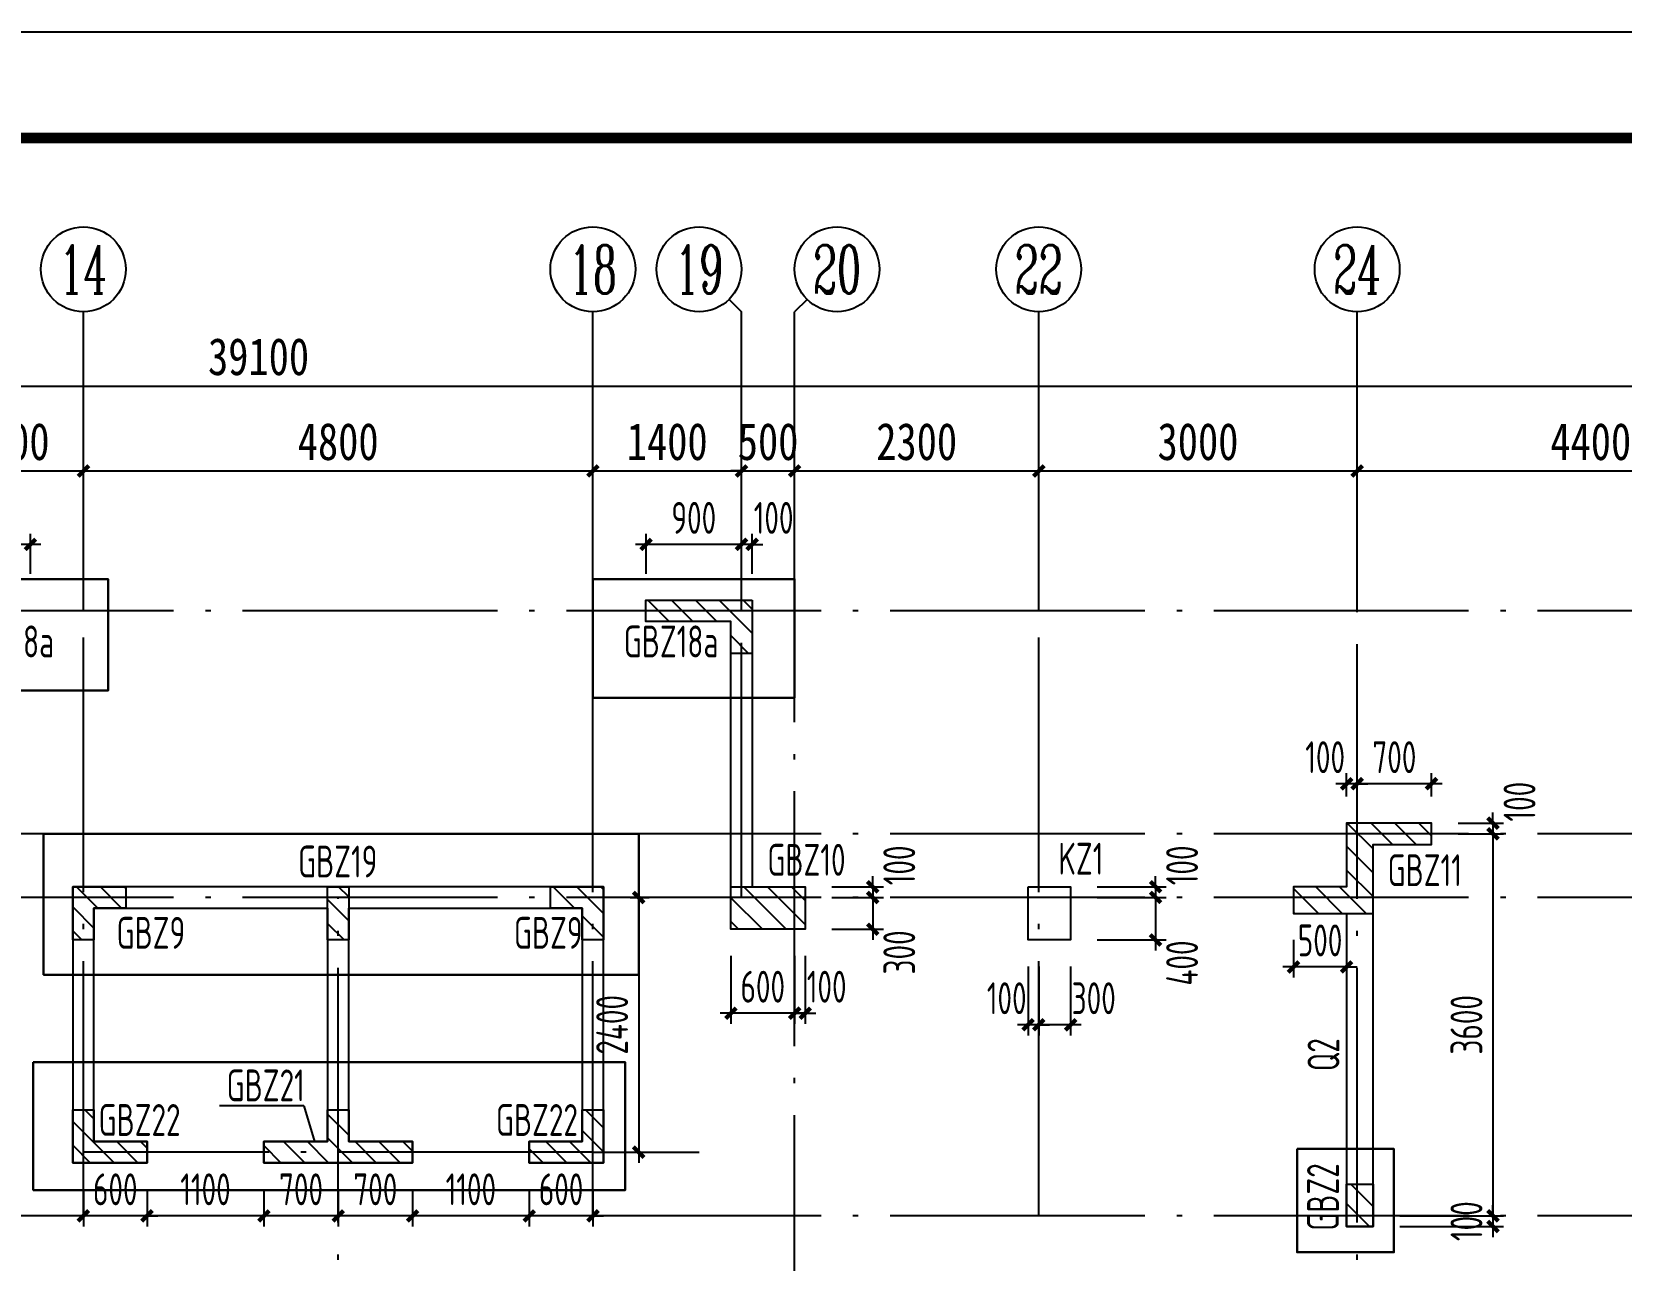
# Model space of a CAD drawing. Extents: x -144902 to 588294, y -160863 to 65494.
# Drawn here: x 7116 to 22089, y -113036 to -101463 of the extents above; entities that cross this region are included whole.
import ezdxf
from ezdxf.enums import TextEntityAlignment as Align

# ---------------------------------------------------------------- set-up
doc = ezdxf.new("R2010")
doc.units = 0
doc.header["$LTSCALE"] = 100
doc.linetypes.add('ACAD_ISO04W100', pattern=[30.5, 24, -3, 0.5, -3])
doc.layers.get('0').update_dxf_attribs({"linetype": 'CONTINUOUS'})
doc.layers.get('Defpoints').update_dxf_attribs({"linetype": 'CONTINUOUS'})
for name, color, linetype in [('1508', 2, 'CONTINUOUS'), ('AXIS', 3, 'CONTINUOUS'), ('AXIS_TEXT', 7, 'CONTINUOUS'), ('colu', 255, 'CONTINUOUS'), ('DIM', 3, 'CONTINUOUS'), ('DOTE', 253, 'ACAD_ISO04W100'), ('hatch1', 253, 'CONTINUOUS'), ('TEXT', 7, 'CONTINUOUS'), ('THIN', 7, 'CONTINUOUS'), ('tk', 7, 'CONTINUOUS'), ('剪力墙身标注', 7, 'CONTINUOUS'), ('砼墙', 3, 'CONTINUOUS')]:
    doc.layers.add(name, color=color, linetype=linetype)
doc.styles.add('_HZTXT', font='complex.shx', dxfattribs={"width": 0.7, "bigfont": 'tssdchn.shx'})
doc.styles.add('COMPLEX', font='COMPLEX')
doc.styles.add('DIM_FONT', font='SIMHEI.TTF', dxfattribs={"width": 0.8})
doc.styles.get("Standard").update_dxf_attribs({"font": 'tssdeng.shx', "width": 0.7, "bigfont": 'tssdchn.shx'})
doc.styles.add('TSSD_Dimension', font='Tssdeng.shx', dxfattribs={"width": 0.7, "bigfont": 'tssdchn.shx'})
doc.dimstyles.new('_TCH_ARCH&&100', dxfattribs={"dimtxt": 350, "dimasz": 100, "dimexe": 250, "dimexo": 300, "dimgap": 100, "dimtad": 1, "dimdec": 0, "dimzin": 0, "dimdsep": 46, "dimtxsty": 'DIM_FONT', "dimblk": 'ARCHTICK', "dimcen": 0.09, "dimclrt": 7, "dimazin": 2, "dimtfac": 1, "dimtdec": 0, "dimtix": 1, "dimtmove": 2, "dimatfit": 3, "dimfxl": 1, "dimtolj": 1, "dimtzin": 0, "dimarcsym": 0})
doc.dimstyles.new('TSSD_100_100', dxfattribs={"dimtxt": 300, "dimasz": 100, "dimexe": 100, "dimexo": 250, "dimgap": 100, "dimtad": 1, "dimdec": 0, "dimzin": 0, "dimdsep": 46, "dimtxsty": 'TSSD_Dimension', "dimblk": 'ARCHTICK', "dimcen": 0, "dimdle": 100, "dimclrt": 7, "dimadec": 0, "dimazin": 0, "dimtfac": 1, "dimtdec": 0, "dimtix": 1, "dimtmove": 2, "dimatfit": 3, "dimfxl": 1, "dimtolj": 1, "dimtzin": 0, "dimarcsym": 0})
pattern_1 = [(135, (17084.77, -33305.15), (112.2532, 112.2532), [])]

# ---------------------------------------------------------------- blocks, each defined once
blk = doc.blocks.new('A1tk')
at = {"layer": 'tk', "color": 5}
blk.add_lwpolyline([(0, 0), (0, 59400), (84100, 59400), (84100, 0)], close=True, dxfattribs=at)
at = {"layer": 'tk', "const_width": 100}
blk.add_lwpolyline([(2500, 1000), (83100, 1000), (83100, 58400), (2500, 58400)], close=True, dxfattribs=at)
blk = doc.blocks.new('_ArchTick')
at = {"color": 0, "linetype": 'ByBlock', "const_width": 0.4}
blk.add_lwpolyline([(-0.5, -0.5), (0.5, 0.5)], dxfattribs=at)
blk = doc.blocks.new('*D973')
at = {"layer": 'Defpoints', "color": 0}
for p in [(16902, -109518), (16902, -109618), (17702, -109618)]:
    blk.add_point(p, dxfattribs=at)
at = {"layer": 'DIM', "color": 0, "lineweight": -2}
for p, q in [((17702, -109518), (17702, -109418)), ((17152, -109518), (17802, -109518)), ((17702, -109518), (17702, -109618)), ((17152, -109618), (17802, -109618)), ((17702, -109618), (17702, -109718))]:
    blk.add_line(p, q, dxfattribs=at)
at = {"layer": 'DIM', "color": 0, "lineweight": -2, "xscale": 100, "yscale": 100, "zscale": 100}
for p, rotation in [((17702, -109518), 270), ((17702, -109618), 90)]:
    blk.add_blockref('_ArchTick', p, dxfattribs=dict(at, rotation=rotation))
at = {"layer": 'DIM', "color": 7, "insert": (17952, -109316), "char_height": 300, "attachment_point": 5, "rotation": 90, "style": 'TSSD_Dimension'}
blk.add_mtext('\\A1;100', dxfattribs=at)
blk = doc.blocks.new('*D974')
at = {"layer": 'Defpoints', "color": 0}
for p in [(16902, -109618), (16902, -110018), (17702, -110018)]:
    blk.add_point(p, dxfattribs=at)
at = {"layer": 'DIM', "color": 0, "lineweight": -2}
for p, q in [((17702, -109518), (17702, -110118)), ((17152, -109618), (17802, -109618)), ((17152, -110018), (17802, -110018))]:
    blk.add_line(p, q, dxfattribs=at)
at = {"layer": 'DIM', "color": 0, "lineweight": -2, "xscale": 100, "yscale": 100, "zscale": 100}
for p, rotation in [((17702, -109618), 90), ((17702, -110018), 270)]:
    blk.add_blockref('_ArchTick', p, dxfattribs=dict(at, rotation=rotation))
at = {"layer": 'DIM', "color": 7, "insert": (17952, -110236), "char_height": 300, "attachment_point": 5, "rotation": 90, "style": 'TSSD_Dimension'}
blk.add_mtext('\\A1;400', dxfattribs=at)
blk = doc.blocks.new('*D975')
at = {"layer": 'Defpoints', "color": 0}
for p in [(16602, -110018), (16902, -110018), (16602, -110818)]:
    blk.add_point(p, dxfattribs=at)
at = {"layer": 'DIM', "color": 0, "lineweight": -2}
for p, q in [((16602, -110268), (16602, -110918)), ((16902, -110268), (16902, -110918)), ((17002, -110818), (16502, -110818))]:
    blk.add_line(p, q, dxfattribs=at)
at = {"layer": 'DIM', "color": 0, "lineweight": -2, "xscale": 100, "yscale": 100, "zscale": 100, "rotation": 180}
blk.add_blockref('_ArchTick', (16602, -110818), dxfattribs=at)
at = {"layer": 'DIM', "color": 0, "lineweight": -2, "xscale": 100, "yscale": 100, "zscale": 100}
blk.add_blockref('_ArchTick', (16902, -110818), dxfattribs=at)
at = {"layer": 'DIM', "color": 7, "insert": (17120, -110568), "char_height": 300, "attachment_point": 5, "style": 'TSSD_Dimension'}
blk.add_mtext('\\A1;300', dxfattribs=at)
blk = doc.blocks.new('*D976')
at = {"layer": 'Defpoints', "color": 0}
for p in [(16502, -110018), (16602, -110018), (16502, -110818)]:
    blk.add_point(p, dxfattribs=at)
at = {"layer": 'DIM', "color": 0, "lineweight": -2}
for p, q in [((16502, -110268), (16502, -110918)), ((16602, -110268), (16602, -110918)), ((16502, -110818), (16402, -110818)), ((16602, -110818), (16502, -110818)), ((16602, -110818), (16702, -110818))]:
    blk.add_line(p, q, dxfattribs=at)
at = {"layer": 'DIM', "color": 0, "lineweight": -2, "xscale": 100, "yscale": 100, "zscale": 100}
blk.add_blockref('_ArchTick', (16502, -110818), dxfattribs=at)
at = {"layer": 'DIM', "color": 0, "lineweight": -2, "xscale": 100, "yscale": 100, "zscale": 100, "rotation": 180}
blk.add_blockref('_ArchTick', (16602, -110818), dxfattribs=at)
at = {"layer": 'DIM', "color": 7, "insert": (16300, -110568), "char_height": 300, "attachment_point": 5, "style": 'TSSD_Dimension'}
blk.add_mtext('\\A1;100', dxfattribs=at)
blk = doc.blocks.new('*D1029')
at = {"layer": 'Defpoints', "color": 0}
for p in [(19602, -108547), (19602, -108918), (20302, -108918)]:
    blk.add_point(p, dxfattribs=at)
at = {"layer": 'DIM', "color": 0, "lineweight": -2}
for p, q in [((20402, -108547), (19502, -108547)), ((19602, -108668), (19602, -108447)), ((20302, -108668), (20302, -108447))]:
    blk.add_line(p, q, dxfattribs=at)
at = {"layer": 'DIM', "color": 0, "lineweight": -2, "xscale": 100, "yscale": 100, "zscale": 100, "rotation": 180}
blk.add_blockref('_ArchTick', (19602, -108547), dxfattribs=at)
at = {"layer": 'DIM', "color": 0, "lineweight": -2, "xscale": 100, "yscale": 100, "zscale": 100}
blk.add_blockref('_ArchTick', (20302, -108547), dxfattribs=at)
at = {"layer": 'DIM', "color": 7, "insert": (19952, -108297), "char_height": 300, "attachment_point": 5, "style": 'TSSD_Dimension'}
blk.add_mtext('\\A1;700', dxfattribs=at)
blk = doc.blocks.new('*D1030')
at = {"layer": 'Defpoints', "color": 0}
for p in [(19502, -108547), (19502, -108918), (19602, -108918)]:
    blk.add_point(p, dxfattribs=at)
at = {"layer": 'DIM', "color": 0, "lineweight": -2}
for p, q in [((19502, -108547), (19402, -108547)), ((19502, -108668), (19502, -108447)), ((19602, -108547), (19502, -108547)), ((19602, -108668), (19602, -108447)), ((19602, -108547), (19702, -108547))]:
    blk.add_line(p, q, dxfattribs=at)
at = {"layer": 'DIM', "color": 0, "lineweight": -2, "xscale": 100, "yscale": 100, "zscale": 100}
blk.add_blockref('_ArchTick', (19502, -108547), dxfattribs=at)
at = {"layer": 'DIM', "color": 0, "lineweight": -2, "xscale": 100, "yscale": 100, "zscale": 100, "rotation": 180}
blk.add_blockref('_ArchTick', (19602, -108547), dxfattribs=at)
at = {"layer": 'DIM', "color": 7, "insert": (19300, -108297), "char_height": 300, "attachment_point": 5, "style": 'TSSD_Dimension'}
blk.add_mtext('\\A1;100', dxfattribs=at)
blk = doc.blocks.new('*D1031')
at = {"layer": 'Defpoints', "color": 0}
for p in [(20302, -108918), (20302, -109018), (20881, -109018)]:
    blk.add_point(p, dxfattribs=at)
at = {"layer": 'DIM', "color": 0, "lineweight": -2}
for p, q in [((20881, -108918), (20881, -108818)), ((20552, -108918), (20981, -108918)), ((20881, -108918), (20881, -109018)), ((20552, -109018), (20981, -109018)), ((20881, -109018), (20881, -109118))]:
    blk.add_line(p, q, dxfattribs=at)
at = {"layer": 'DIM', "color": 0, "lineweight": -2, "xscale": 100, "yscale": 100, "zscale": 100}
for p, rotation in [((20881, -108918), 270), ((20881, -109018), 90)]:
    blk.add_blockref('_ArchTick', p, dxfattribs=dict(at, rotation=rotation))
at = {"layer": 'DIM', "color": 7, "insert": (21131, -108716), "char_height": 300, "attachment_point": 5, "rotation": 90, "style": 'TSSD_Dimension'}
blk.add_mtext('\\A1;100', dxfattribs=at)
blk = doc.blocks.new('*D1032')
at = {"layer": 'Defpoints', "color": 0}
for p in [(20302, -109018), (19752, -112618), (20881, -112618)]:
    blk.add_point(p, dxfattribs=at)
at = {"layer": 'DIM', "color": 0, "lineweight": -2}
for p, q in [((20881, -108918), (20881, -112718)), ((20552, -109018), (20981, -109018)), ((20002, -112618), (20981, -112618))]:
    blk.add_line(p, q, dxfattribs=at)
at = {"layer": 'DIM', "color": 0, "lineweight": -2, "xscale": 100, "yscale": 100, "zscale": 100}
for p, rotation in [((20881, -109018), 90), ((20881, -112618), 270)]:
    blk.add_blockref('_ArchTick', p, dxfattribs=dict(at, rotation=rotation))
at = {"layer": 'DIM', "color": 7, "insert": (20631, -110818), "char_height": 300, "attachment_point": 5, "rotation": 90, "style": 'TSSD_Dimension'}
blk.add_mtext('\\A1;3600', dxfattribs=at)
blk = doc.blocks.new('*D1033')
at = {"layer": 'Defpoints', "color": 0}
for p in [(19002, -109768), (19502, -109768), (19002, -110273)]:
    blk.add_point(p, dxfattribs=at)
at = {"layer": 'DIM', "color": 0, "lineweight": -2}
for p, q in [((19002, -110018), (19002, -110373)), ((19502, -110018), (19502, -110373)), ((19002, -110273), (18902, -110273)), ((19502, -110273), (19002, -110273)), ((19502, -110273), (19602, -110273))]:
    blk.add_line(p, q, dxfattribs=at)
at = {"layer": 'DIM', "color": 0, "lineweight": -2, "xscale": 100, "yscale": 100, "zscale": 100}
blk.add_blockref('_ArchTick', (19002, -110273), dxfattribs=at)
at = {"layer": 'DIM', "color": 0, "lineweight": -2, "xscale": 100, "yscale": 100, "zscale": 100, "rotation": 180}
blk.add_blockref('_ArchTick', (19502, -110273), dxfattribs=at)
at = {"layer": 'DIM', "color": 7, "insert": (19252, -110023), "char_height": 300, "attachment_point": 5, "style": 'TSSD_Dimension'}
blk.add_mtext('\\A1;500', dxfattribs=at)
blk = doc.blocks.new('*D1103')
at = {"layer": 'Defpoints', "color": 0}
for p in [(12502, -109618), (12502, -112018), (12833, -112018)]:
    blk.add_point(p, dxfattribs=at)
at = {"layer": 'DIM', "color": 0, "lineweight": -2}
for p, q in [((12833, -109518), (12833, -112118)), ((12752, -109618), (12933, -109618)), ((12752, -112018), (12933, -112018))]:
    blk.add_line(p, q, dxfattribs=at)
at = {"layer": 'DIM', "color": 0, "lineweight": -2, "xscale": 100, "yscale": 100, "zscale": 100}
for p, rotation in [((12833, -109618), 90), ((12833, -112018), 270)]:
    blk.add_blockref('_ArchTick', p, dxfattribs=dict(at, rotation=rotation))
at = {"layer": 'DIM', "color": 7, "insert": (12583, -110818), "char_height": 300, "attachment_point": 5, "rotation": 90, "style": 'TSSD_Dimension'}
blk.add_mtext('\\A1;2400', dxfattribs=at)
blk = doc.blocks.new('*D1104')
at = {"layer": 'Defpoints', "color": 0}
for p in [(14302, -109918), (14402, -109918), (14302, -110709)]:
    blk.add_point(p, dxfattribs=at)
at = {"layer": 'DIM', "color": 0, "lineweight": -2}
for p, q in [((14302, -110168), (14302, -110809)), ((14402, -110168), (14402, -110809)), ((14302, -110709), (14202, -110709)), ((14402, -110709), (14302, -110709)), ((14402, -110709), (14502, -110709))]:
    blk.add_line(p, q, dxfattribs=at)
at = {"layer": 'DIM', "color": 0, "lineweight": -2, "xscale": 100, "yscale": 100, "zscale": 100}
blk.add_blockref('_ArchTick', (14302, -110709), dxfattribs=at)
at = {"layer": 'DIM', "color": 0, "lineweight": -2, "xscale": 100, "yscale": 100, "zscale": 100, "rotation": 180}
blk.add_blockref('_ArchTick', (14402, -110709), dxfattribs=at)
at = {"layer": 'DIM', "color": 7, "insert": (14604, -110459), "char_height": 300, "attachment_point": 5, "style": 'TSSD_Dimension'}
blk.add_mtext('\\A1;100', dxfattribs=at)
blk = doc.blocks.new('*D1105')
at = {"layer": 'Defpoints', "color": 0}
for p in [(13702, -109918), (14302, -109918), (13702, -110709)]:
    blk.add_point(p, dxfattribs=at)
at = {"layer": 'DIM', "color": 0, "lineweight": -2}
for p, q in [((13702, -110168), (13702, -110809)), ((14302, -110168), (14302, -110809)), ((13702, -110709), (13602, -110709)), ((14302, -110709), (13702, -110709)), ((14302, -110709), (14402, -110709))]:
    blk.add_line(p, q, dxfattribs=at)
at = {"layer": 'DIM', "color": 0, "lineweight": -2, "xscale": 100, "yscale": 100, "zscale": 100}
blk.add_blockref('_ArchTick', (13702, -110709), dxfattribs=at)
at = {"layer": 'DIM', "color": 0, "lineweight": -2, "xscale": 100, "yscale": 100, "zscale": 100, "rotation": 180}
blk.add_blockref('_ArchTick', (14302, -110709), dxfattribs=at)
at = {"layer": 'DIM', "color": 7, "insert": (14002, -110459), "char_height": 300, "attachment_point": 5, "style": 'TSSD_Dimension'}
blk.add_mtext('\\A1;600', dxfattribs=at)
blk = doc.blocks.new('*D1106')
at = {"layer": 'Defpoints', "color": 0}
for p in [(13802, -106292), (13802, -106818), (13902, -106818)]:
    blk.add_point(p, dxfattribs=at)
at = {"layer": 'DIM', "color": 0, "lineweight": -2}
for p, q in [((13802, -106292), (13702, -106292)), ((13802, -106568), (13802, -106192)), ((13902, -106292), (13802, -106292)), ((13902, -106568), (13902, -106192)), ((13902, -106292), (14002, -106292))]:
    blk.add_line(p, q, dxfattribs=at)
at = {"layer": 'DIM', "color": 0, "lineweight": -2, "xscale": 100, "yscale": 100, "zscale": 100}
blk.add_blockref('_ArchTick', (13802, -106292), dxfattribs=at)
at = {"layer": 'DIM', "color": 0, "lineweight": -2, "xscale": 100, "yscale": 100, "zscale": 100, "rotation": 180}
blk.add_blockref('_ArchTick', (13902, -106292), dxfattribs=at)
at = {"layer": 'DIM', "color": 7, "insert": (14104, -106042), "char_height": 300, "attachment_point": 5, "style": 'TSSD_Dimension'}
blk.add_mtext('\\A1;100', dxfattribs=at)
blk = doc.blocks.new('*D1107')
at = {"layer": 'Defpoints', "color": 0}
for p in [(12902, -106292), (12902, -106818), (13802, -106818)]:
    blk.add_point(p, dxfattribs=at)
at = {"layer": 'DIM', "color": 0, "lineweight": -2}
for p, q in [((13902, -106292), (12802, -106292)), ((12902, -106568), (12902, -106192)), ((13802, -106568), (13802, -106192))]:
    blk.add_line(p, q, dxfattribs=at)
at = {"layer": 'DIM', "color": 0, "lineweight": -2, "xscale": 100, "yscale": 100, "zscale": 100, "rotation": 180}
blk.add_blockref('_ArchTick', (12902, -106292), dxfattribs=at)
at = {"layer": 'DIM', "color": 0, "lineweight": -2, "xscale": 100, "yscale": 100, "zscale": 100}
blk.add_blockref('_ArchTick', (13802, -106292), dxfattribs=at)
at = {"layer": 'DIM', "color": 7, "insert": (13352, -106042), "char_height": 300, "attachment_point": 5, "style": 'TSSD_Dimension'}
blk.add_mtext('\\A1;900', dxfattribs=at)
blk = doc.blocks.new('*D1108')
at = {"layer": 'Defpoints', "color": 0}
for p in [(14402, -109518), (14402, -109618), (15038, -109618)]:
    blk.add_point(p, dxfattribs=at)
at = {"layer": 'DIM', "color": 0, "lineweight": -2}
for p, q in [((15038, -109518), (15038, -109418)), ((14652, -109518), (15138, -109518)), ((15038, -109518), (15038, -109618)), ((14652, -109618), (15138, -109618)), ((15038, -109618), (15038, -109718))]:
    blk.add_line(p, q, dxfattribs=at)
at = {"layer": 'DIM', "color": 0, "lineweight": -2, "xscale": 100, "yscale": 100, "zscale": 100}
for p, rotation in [((15038, -109518), 270), ((15038, -109618), 90)]:
    blk.add_blockref('_ArchTick', p, dxfattribs=dict(at, rotation=rotation))
at = {"layer": 'DIM', "color": 7, "insert": (15288, -109316), "char_height": 300, "attachment_point": 5, "rotation": 90, "style": 'TSSD_Dimension'}
blk.add_mtext('\\A1;100', dxfattribs=at)
blk = doc.blocks.new('*D1109')
at = {"layer": 'Defpoints', "color": 0}
for p in [(14402, -109618), (14402, -109918), (15038, -109918)]:
    blk.add_point(p, dxfattribs=at)
at = {"layer": 'DIM', "color": 0, "lineweight": -2}
for p, q in [((15038, -109518), (15038, -110018)), ((14652, -109618), (15138, -109618)), ((14652, -109918), (15138, -109918))]:
    blk.add_line(p, q, dxfattribs=at)
at = {"layer": 'DIM', "color": 0, "lineweight": -2, "xscale": 100, "yscale": 100, "zscale": 100}
for p, rotation in [((15038, -109618), 90), ((15038, -109918), 270)]:
    blk.add_blockref('_ArchTick', p, dxfattribs=dict(at, rotation=rotation))
at = {"layer": 'DIM', "color": 7, "insert": (15288, -110136), "char_height": 300, "attachment_point": 5, "rotation": 90, "style": 'TSSD_Dimension'}
blk.add_mtext('\\A1;300', dxfattribs=at)
blk = doc.blocks.new('*D1110')
at = {"layer": 'Defpoints', "color": 0}
for p in [(6202, -106292), (6202, -106818), (7102, -106818)]:
    blk.add_point(p, dxfattribs=at)
at = {"layer": 'DIM', "color": 0, "lineweight": -2}
for p, q in [((7202, -106292), (6102, -106292)), ((6202, -106568), (6202, -106192)), ((7102, -106568), (7102, -106192))]:
    blk.add_line(p, q, dxfattribs=at)
at = {"layer": 'DIM', "color": 0, "lineweight": -2, "xscale": 100, "yscale": 100, "zscale": 100, "rotation": 180}
blk.add_blockref('_ArchTick', (6202, -106292), dxfattribs=at)
at = {"layer": 'DIM', "color": 0, "lineweight": -2, "xscale": 100, "yscale": 100, "zscale": 100}
blk.add_blockref('_ArchTick', (7102, -106292), dxfattribs=at)
at = {"layer": 'DIM', "color": 7, "insert": (6652, -106042), "char_height": 300, "attachment_point": 5, "style": 'TSSD_Dimension'}
blk.add_mtext('\\A1;900', dxfattribs=at)
blk = doc.blocks.new('*D1116')
at = {"layer": 'Defpoints', "color": 0}
for p in [(11802, -112118), (12402, -112118), (11802, -112618)]:
    blk.add_point(p, dxfattribs=at)
at = {"layer": 'DIM', "color": 0, "lineweight": -2}
for p, q in [((11802, -112368), (11802, -112718)), ((12402, -112368), (12402, -112718)), ((11802, -112618), (11702, -112618)), ((12402, -112618), (11802, -112618)), ((12402, -112618), (12502, -112618))]:
    blk.add_line(p, q, dxfattribs=at)
at = {"layer": 'DIM', "color": 0, "lineweight": -2, "xscale": 100, "yscale": 100, "zscale": 100}
blk.add_blockref('_ArchTick', (11802, -112618), dxfattribs=at)
at = {"layer": 'DIM', "color": 0, "lineweight": -2, "xscale": 100, "yscale": 100, "zscale": 100, "rotation": 180}
blk.add_blockref('_ArchTick', (12402, -112618), dxfattribs=at)
at = {"layer": 'DIM', "color": 7, "insert": (12102, -112368), "char_height": 300, "attachment_point": 5, "style": 'TSSD_Dimension'}
blk.add_mtext('\\A1;600', dxfattribs=at)
blk = doc.blocks.new('*D1117')
at = {"layer": 'Defpoints', "color": 0}
for p in [(10702, -112118), (11802, -112118), (10702, -112618)]:
    blk.add_point(p, dxfattribs=at)
at = {"layer": 'DIM', "color": 0, "lineweight": -2}
for p, q in [((10702, -112368), (10702, -112718)), ((11802, -112368), (11802, -112718)), ((11902, -112618), (10602, -112618))]:
    blk.add_line(p, q, dxfattribs=at)
at = {"layer": 'DIM', "color": 0, "lineweight": -2, "xscale": 100, "yscale": 100, "zscale": 100, "rotation": 180}
blk.add_blockref('_ArchTick', (10702, -112618), dxfattribs=at)
at = {"layer": 'DIM', "color": 0, "lineweight": -2, "xscale": 100, "yscale": 100, "zscale": 100}
blk.add_blockref('_ArchTick', (11802, -112618), dxfattribs=at)
at = {"layer": 'DIM', "color": 7, "insert": (11252, -112368), "char_height": 300, "attachment_point": 5, "style": 'TSSD_Dimension'}
blk.add_mtext('\\A1;1100', dxfattribs=at)
blk = doc.blocks.new('*D1118')
at = {"layer": 'Defpoints', "color": 0}
for p in [(10002, -112118), (10702, -112118), (10002, -112618)]:
    blk.add_point(p, dxfattribs=at)
at = {"layer": 'DIM', "color": 0, "lineweight": -2}
for p, q in [((10002, -112368), (10002, -112718)), ((10702, -112368), (10702, -112718)), ((10802, -112618), (9902, -112618))]:
    blk.add_line(p, q, dxfattribs=at)
at = {"layer": 'DIM', "color": 0, "lineweight": -2, "xscale": 100, "yscale": 100, "zscale": 100, "rotation": 180}
blk.add_blockref('_ArchTick', (10002, -112618), dxfattribs=at)
at = {"layer": 'DIM', "color": 0, "lineweight": -2, "xscale": 100, "yscale": 100, "zscale": 100}
blk.add_blockref('_ArchTick', (10702, -112618), dxfattribs=at)
at = {"layer": 'DIM', "color": 7, "insert": (10352, -112368), "char_height": 300, "attachment_point": 5, "style": 'TSSD_Dimension'}
blk.add_mtext('\\A1;700', dxfattribs=at)
blk = doc.blocks.new('*D1119')
at = {"layer": 'Defpoints', "color": 0}
for p in [(9302, -112118), (10002, -112118), (9302, -112618)]:
    blk.add_point(p, dxfattribs=at)
at = {"layer": 'DIM', "color": 0, "lineweight": -2}
for p, q in [((9302, -112368), (9302, -112718)), ((10002, -112368), (10002, -112718)), ((10102, -112618), (9202, -112618))]:
    blk.add_line(p, q, dxfattribs=at)
at = {"layer": 'DIM', "color": 0, "lineweight": -2, "xscale": 100, "yscale": 100, "zscale": 100, "rotation": 180}
blk.add_blockref('_ArchTick', (9302, -112618), dxfattribs=at)
at = {"layer": 'DIM', "color": 0, "lineweight": -2, "xscale": 100, "yscale": 100, "zscale": 100}
blk.add_blockref('_ArchTick', (10002, -112618), dxfattribs=at)
at = {"layer": 'DIM', "color": 7, "insert": (9652, -112368), "char_height": 300, "attachment_point": 5, "style": 'TSSD_Dimension'}
blk.add_mtext('\\A1;700', dxfattribs=at)
blk = doc.blocks.new('*D1120')
at = {"layer": 'Defpoints', "color": 0}
for p in [(8202, -112118, 0), (9302, -112118), (8202, -112618)]:
    blk.add_point(p, dxfattribs=at)
at = {"layer": 'DIM', "color": 0, "lineweight": -2}
for p, q in [((8202, -112368), (8202, -112718)), ((9302, -112368), (9302, -112718)), ((9402, -112618), (8102, -112618))]:
    blk.add_line(p, q, dxfattribs=at)
at = {"layer": 'DIM', "color": 0, "lineweight": -2, "xscale": 100, "yscale": 100, "zscale": 100, "rotation": 180}
blk.add_blockref('_ArchTick', (8202, -112618), dxfattribs=at)
at = {"layer": 'DIM', "color": 0, "lineweight": -2, "xscale": 100, "yscale": 100, "zscale": 100}
blk.add_blockref('_ArchTick', (9302, -112618), dxfattribs=at)
at = {"layer": 'DIM', "color": 7, "insert": (8752, -112368), "char_height": 300, "attachment_point": 5, "style": 'TSSD_Dimension'}
blk.add_mtext('\\A1;1100', dxfattribs=at)
blk = doc.blocks.new('*D1121')
at = {"layer": 'Defpoints', "color": 0}
for p in [(7602, -112118), (8202, -112118, 0), (7602, -112618)]:
    blk.add_point(p, dxfattribs=at)
at = {"layer": 'DIM', "color": 0, "lineweight": -2}
for p, q in [((7602, -112368), (7602, -112718)), ((8202, -112368), (8202, -112718)), ((7602, -112618), (7502, -112618)), ((8202, -112618), (7602, -112618)), ((8202, -112618), (8302, -112618))]:
    blk.add_line(p, q, dxfattribs=at)
at = {"layer": 'DIM', "color": 0, "lineweight": -2, "xscale": 100, "yscale": 100, "zscale": 100}
blk.add_blockref('_ArchTick', (7602, -112618), dxfattribs=at)
at = {"layer": 'DIM', "color": 0, "lineweight": -2, "xscale": 100, "yscale": 100, "zscale": 100, "rotation": 180}
blk.add_blockref('_ArchTick', (8202, -112618), dxfattribs=at)
at = {"layer": 'DIM', "color": 7, "insert": (7902, -112368), "char_height": 300, "attachment_point": 5, "style": 'TSSD_Dimension'}
blk.add_mtext('\\A1;600', dxfattribs=at)
blk = doc.blocks.new('*D1122')
at = {"layer": 'Defpoints', "color": 0}
for p in [(19752, -112618), (19752, -112718), (20881, -112718)]:
    blk.add_point(p, dxfattribs=at)
at = {"layer": 'DIM', "color": 0, "lineweight": -2}
for p, q in [((20881, -112618), (20881, -112518)), ((20002, -112618), (20981, -112618)), ((20002, -112718), (20981, -112718)), ((20881, -112618), (20881, -112718)), ((20881, -112718), (20881, -112818))]:
    blk.add_line(p, q, dxfattribs=at)
at = {"layer": 'DIM', "color": 0, "lineweight": -2, "xscale": 100, "yscale": 100, "zscale": 100}
for p, rotation in [((20881, -112618), 270), ((20881, -112718), 90)]:
    blk.add_blockref('_ArchTick', p, dxfattribs=dict(at, rotation=rotation))
at = {"layer": 'DIM', "color": 7, "insert": (20631, -112668), "char_height": 300, "attachment_point": 5, "rotation": 90, "style": 'TSSD_Dimension'}
blk.add_mtext('\\A1;100', dxfattribs=at)
blk = doc.blocks.new('*D1149')
at = {"layer": 'AXIS', "color": 0, "lineweight": -2}
for p, q in [((19602, -106618), (19602, -105350)), ((24002, -106618), (24002, -105350)), ((19602, -105600), (24002, -105600))]:
    blk.add_line(p, q, dxfattribs=at)
at = {"layer": 'Defpoints', "color": 0}
for p in [(24002, -105600), (19602, -106918), (24002, -106918)]:
    blk.add_point(p, dxfattribs=at)
at = {"layer": 'AXIS', "color": 0, "lineweight": -2, "xscale": 100, "yscale": 100, "zscale": 100, "rotation": 180}
blk.add_blockref('_ArchTick', (19602, -105600), dxfattribs=at)
at = {"layer": 'AXIS', "color": 0, "lineweight": -2, "xscale": 100, "yscale": 100, "zscale": 100}
blk.add_blockref('_ArchTick', (24002, -105600), dxfattribs=at)
at = {"layer": 'AXIS', "color": 7, "insert": (21802, -105325), "char_height": 350, "attachment_point": 5, "style": 'DIM_FONT'}
blk.add_mtext('\\A1;4400', dxfattribs=at)
blk = doc.blocks.new('*D1150')
at = {"layer": 'AXIS', "color": 0, "lineweight": -2}
for p, q in [((16602, -106618), (16602, -105350)), ((19602, -106618), (19602, -105350)), ((16602, -105600), (19602, -105600))]:
    blk.add_line(p, q, dxfattribs=at)
at = {"layer": 'Defpoints', "color": 0}
for p in [(19602, -105600), (16602, -106918), (19602, -106918)]:
    blk.add_point(p, dxfattribs=at)
at = {"layer": 'AXIS', "color": 0, "lineweight": -2, "xscale": 100, "yscale": 100, "zscale": 100, "rotation": 180}
blk.add_blockref('_ArchTick', (16602, -105600), dxfattribs=at)
at = {"layer": 'AXIS', "color": 0, "lineweight": -2, "xscale": 100, "yscale": 100, "zscale": 100}
blk.add_blockref('_ArchTick', (19602, -105600), dxfattribs=at)
at = {"layer": 'AXIS', "color": 7, "insert": (18102, -105325), "char_height": 350, "attachment_point": 5, "style": 'DIM_FONT'}
blk.add_mtext('\\A1;3000', dxfattribs=at)
blk = doc.blocks.new('*D1151')
at = {"layer": 'AXIS', "color": 0, "lineweight": -2}
for p, q in [((14302, -106618), (14302, -105350)), ((16602, -106618), (16602, -105350)), ((14302, -105600), (16602, -105600))]:
    blk.add_line(p, q, dxfattribs=at)
at = {"layer": 'Defpoints', "color": 0}
for p in [(16602, -105600), (14302, -106918), (16602, -106918)]:
    blk.add_point(p, dxfattribs=at)
at = {"layer": 'AXIS', "color": 0, "lineweight": -2, "xscale": 100, "yscale": 100, "zscale": 100, "rotation": 180}
blk.add_blockref('_ArchTick', (14302, -105600), dxfattribs=at)
at = {"layer": 'AXIS', "color": 0, "lineweight": -2, "xscale": 100, "yscale": 100, "zscale": 100}
blk.add_blockref('_ArchTick', (16602, -105600), dxfattribs=at)
at = {"layer": 'AXIS', "color": 7, "insert": (15452, -105325), "char_height": 350, "attachment_point": 5, "style": 'DIM_FONT'}
blk.add_mtext('\\A1;2300', dxfattribs=at)
blk = doc.blocks.new('*D1152')
at = {"layer": 'AXIS', "color": 0, "lineweight": -2}
for p, q in [((13802, -106618), (13802, -105350)), ((14302, -106618), (14302, -105350)), ((13802, -105600), (13702, -105600)), ((13802, -105600), (14302, -105600)), ((14302, -105600), (14402, -105600))]:
    blk.add_line(p, q, dxfattribs=at)
at = {"layer": 'Defpoints', "color": 0}
for p in [(14302, -105600), (13802, -106918), (14302, -106918)]:
    blk.add_point(p, dxfattribs=at)
at = {"layer": 'AXIS', "color": 0, "lineweight": -2, "xscale": 100, "yscale": 100, "zscale": 100}
blk.add_blockref('_ArchTick', (13802, -105600), dxfattribs=at)
at = {"layer": 'AXIS', "color": 0, "lineweight": -2, "xscale": 100, "yscale": 100, "zscale": 100, "rotation": 180}
blk.add_blockref('_ArchTick', (14302, -105600), dxfattribs=at)
at = {"layer": 'AXIS', "color": 7, "insert": (14052, -105325), "char_height": 350, "attachment_point": 5, "style": 'DIM_FONT'}
blk.add_mtext('\\A1;500', dxfattribs=at)
blk = doc.blocks.new('*D1153')
at = {"layer": 'AXIS', "color": 0, "lineweight": -2}
for p, q in [((12402, -106618), (12402, -105350)), ((13802, -106618), (13802, -105350)), ((12402, -105600), (13802, -105600))]:
    blk.add_line(p, q, dxfattribs=at)
at = {"layer": 'Defpoints', "color": 0}
for p in [(13802, -105600), (12402, -106918), (13802, -106918)]:
    blk.add_point(p, dxfattribs=at)
at = {"layer": 'AXIS', "color": 0, "lineweight": -2, "xscale": 100, "yscale": 100, "zscale": 100, "rotation": 180}
blk.add_blockref('_ArchTick', (12402, -105600), dxfattribs=at)
at = {"layer": 'AXIS', "color": 0, "lineweight": -2, "xscale": 100, "yscale": 100, "zscale": 100}
blk.add_blockref('_ArchTick', (13802, -105600), dxfattribs=at)
at = {"layer": 'AXIS', "color": 7, "insert": (13102, -105325), "char_height": 350, "attachment_point": 5, "style": 'DIM_FONT'}
blk.add_mtext('\\A1;1400', dxfattribs=at)
blk = doc.blocks.new('*D1154')
at = {"layer": 'AXIS', "color": 0, "lineweight": -2}
for p, q in [((7602, -106618), (7602, -105350)), ((12402, -106618), (12402, -105350)), ((7602, -105600), (12402, -105600))]:
    blk.add_line(p, q, dxfattribs=at)
at = {"layer": 'Defpoints', "color": 0}
for p in [(12402, -105600), (7602, -106918), (12402, -106918)]:
    blk.add_point(p, dxfattribs=at)
at = {"layer": 'AXIS', "color": 0, "lineweight": -2, "xscale": 100, "yscale": 100, "zscale": 100, "rotation": 180}
blk.add_blockref('_ArchTick', (7602, -105600), dxfattribs=at)
at = {"layer": 'AXIS', "color": 0, "lineweight": -2, "xscale": 100, "yscale": 100, "zscale": 100}
blk.add_blockref('_ArchTick', (12402, -105600), dxfattribs=at)
at = {"layer": 'AXIS', "color": 7, "insert": (10002, -105325), "char_height": 350, "attachment_point": 5, "style": 'DIM_FONT'}
blk.add_mtext('\\A1;4800', dxfattribs=at)
blk = doc.blocks.new('*D1155')
at = {"layer": 'AXIS', "color": 0, "lineweight": -2}
for p, q in [((6202, -106618), (6202, -105350)), ((7602, -106618), (7602, -105350)), ((6202, -105600), (7602, -105600))]:
    blk.add_line(p, q, dxfattribs=at)
at = {"layer": 'Defpoints', "color": 0}
for p in [(7602, -105600), (6202, -106918), (7602, -106918)]:
    blk.add_point(p, dxfattribs=at)
at = {"layer": 'AXIS', "color": 0, "lineweight": -2, "xscale": 100, "yscale": 100, "zscale": 100, "rotation": 180}
blk.add_blockref('_ArchTick', (6202, -105600), dxfattribs=at)
at = {"layer": 'AXIS', "color": 0, "lineweight": -2, "xscale": 100, "yscale": 100, "zscale": 100}
blk.add_blockref('_ArchTick', (7602, -105600), dxfattribs=at)
at = {"layer": 'AXIS', "color": 7, "insert": (6902, -105325), "char_height": 350, "attachment_point": 5, "style": 'DIM_FONT'}
blk.add_mtext('\\A1;1400', dxfattribs=at)
blk = doc.blocks.new('*D1165')
at = {"layer": 'AXIS', "color": 0, "lineweight": -2}
for p, q in [((-10298, -106618), (-10298, -104550)), ((28802, -106618), (28802, -104550)), ((-10298, -104800), (28802, -104800))]:
    blk.add_line(p, q, dxfattribs=at)
at = {"layer": 'Defpoints', "color": 0}
for p in [(28802, -104800), (-10298, -106918), (28802, -106918)]:
    blk.add_point(p, dxfattribs=at)
at = {"layer": 'AXIS', "color": 0, "lineweight": -2, "xscale": 100, "yscale": 100, "zscale": 100, "rotation": 180}
blk.add_blockref('_ArchTick', (-10298, -104800), dxfattribs=at)
at = {"layer": 'AXIS', "color": 0, "lineweight": -2, "xscale": 100, "yscale": 100, "zscale": 100}
blk.add_blockref('_ArchTick', (28802, -104800), dxfattribs=at)
at = {"layer": 'AXIS', "color": 7, "insert": (9252, -104525), "char_height": 350, "attachment_point": 5, "style": 'DIM_FONT'}
blk.add_mtext('\\A1;39100', dxfattribs=at)
blk = doc.blocks.new('_AXISO')
blk.add_circle((0, 0), 0.5)
at = {"layer": 'AXIS_TEXT', "style": 'COMPLEX', "width": 1.041667}
blk.add_attdef('A', text='', height=0.56, dxfattribs=at).set_placement((-0.25, -0.28), (0.25, -0.28), align=Align.FIT)

msp = doc.modelspace()

# ---------------------------------------------------------------- hatches: boundary and pattern name
at = {"layer": 'hatch1'}
h = msp.add_hatch(dxfattribs=at)
h.set_pattern_fill('ANSI31', color=256, scale=50, style=0)
h.set_pattern_definition(pattern_1)
h.paths.add_polyline_path([(13901.445, -106818.537), (13901.445, -107318.537), (13701.445, -107318.537), (13701.445, -107018.535), (12901.445, -107018.53), (12901.445, -106818.53)])
h = msp.add_hatch(dxfattribs=at)
h.set_pattern_fill('ANSI31', color=256, scale=50, style=0)
h.set_pattern_definition(pattern_1)
h.paths.add_polyline_path([(19001.594, -109768.124), (19751.594, -109768.124), (19751.594, -109118.135), (20301.594, -109118.135), (20301.594, -108918.135), (19501.594, -108918.135), (19501.594, -109518.124), (19001.594, -109518.124)])
h = msp.add_hatch(dxfattribs=at)
h.set_pattern_fill('ANSI31', color=256, scale=50, style=0)
h.set_pattern_definition(pattern_1)
h.paths.add_polyline_path([(8001.475, -109518.67), (8001.463, -109718.317), (7701.47, -109718.29), (7701.47, -110018.29), (7501.47, -110018.29), (7501.47, -109518.659)])
h = msp.add_hatch(dxfattribs=at)
h.set_pattern_fill('ANSI31', color=256, scale=50, style=0)
h.set_pattern_definition(pattern_1)
h.paths.add_polyline_path([(10101.506, -110018.138), (9901.506, -110018.138), (9901.506, -109518.135), (10101.506, -109518.138)])
h = msp.add_hatch(dxfattribs=at)
h.set_pattern_fill('ANSI31', color=256, scale=50, style=0)
h.set_pattern_definition(pattern_1)
h.paths.add_polyline_path([(12501.443, -109518.769), (12501.443, -110018.282), (12301.446, -110018.282), (12301.446, -109718.282), (12001.458, -109718.311), (12001.45, -109518.758)])
h = msp.add_hatch(dxfattribs=at)
h.set_pattern_fill('ANSI31', color=256, scale=50, style=0)
h.set_pattern_definition(pattern_1)
h.paths.add_polyline_path([(14401.594, -109918.135), (13701.594, -109918.135), (13701.594, -109518.135), (14401.594, -109518.135)])
h = msp.add_hatch(dxfattribs=at)
h.set_pattern_fill('ANSI31', color=256, scale=50, style=0)
h.set_pattern_definition(pattern_1)
h.paths.add_polyline_path([(8201.445, -111918.303), (8201.445, -112118.303), (7501.47, -112118.299), (7501.47, -111618.299), (7701.47, -111618.299), (7701.47, -111918.3)])
h = msp.add_hatch(dxfattribs=at)
h.set_pattern_fill('ANSI31', color=256, scale=50, style=0)
h.set_pattern_definition(pattern_1)
h.paths.add_polyline_path([(10701.445, -111918.301), (10701.445, -112118.301), (9301.445, -112118.303), (9301.445, -111918.303), (9901.528, -111918.303), (9901.528, -111618.301), (10101.528, -111618.301), (10101.528, -111918.302)])
h = msp.add_hatch(dxfattribs=at)
h.set_pattern_fill('ANSI31', color=256, scale=50, style=0)
h.set_pattern_definition(pattern_1)
h.paths.add_polyline_path([(12501.443, -111618.302), (12501.443, -112118.302), (11801.445, -112118.302), (11801.445, -111918.302), (12301.446, -111918.302), (12301.446, -111618.302)])
h = msp.add_hatch(dxfattribs=at)
h.set_pattern_fill('ANSI31', color=256, scale=50, style=0)
h.set_pattern_definition(pattern_1)
h.paths.add_polyline_path([(19751.594, -112318.135), (19751.594, -112718.135), (19501.594, -112718.135), (19501.594, -112318.135)])

# ---------------------------------------------------------------- linework, layer by layer
at = {"color": 1, "lineweight": 30, "elevation": 0}
for points in [[(5701.594, -106618.135), (7834.187, -106618.135), (7834.187, -107668.871), (5701.594, -107668.871)], [(12401.594, -106618.135), (14301.594, -106618.135), (14301.594, -107736.444), (12401.594, -107736.444)], [(7226.071, -109018.135), (12833.301, -109018.135), (12833.301, -110346.963), (7226.071, -110346.963)]]:
    msp.add_lwpolyline(points, close=True, dxfattribs=at)
at = {"color": 1, "lineweight": 30}
for points in [[(7129.677, -111170.556), (12706.226, -111170.556), (12706.226, -112374.46), (7129.677, -112374.46)], [(19035.982, -111987.807), (19947.735, -111987.807), (19947.735, -112961.271), (19035.982, -112961.271)]]:
    msp.add_lwpolyline(points, close=True, dxfattribs=at)
at = {"layer": 'AXIS'}
for p, q in [((13684.437, -103983.325), (13801.594, -104100.482)), ((14418.751, -103983.325), (14301.594, -104100.482)), ((7601.594, -106918.135, 0), (7601.594, -104100.482)), ((12401.594, -106918.135, 0), (12401.594, -104100.482)), ((13801.594, -106918.135, 0), (13801.594, -104100.482)), ((14301.594, -106918.135, 0), (14301.594, -104100.482)), ((16601.594, -106918.135, 0), (16601.594, -104100.482)), ((19601.594, -106918.135, 0), (19601.594, -104100.482)), ((12401.594, -112018.135, 0), (13401.594, -112018.135, 0))]:
    msp.add_line(p, q, dxfattribs=at)
at = {"layer": 'colu', "color": 1, "elevation": 0}
for points in [[(13901.445, -106818.537), (13901.445, -107318.537), (13701.445, -107318.537), (13701.445, -107018.535), (12901.445, -107018.53), (12901.445, -106818.53), (13901.445, -106818.537)], [(19001.594, -109768.124), (19751.594, -109768.124), (19751.594, -109118.135), (20301.594, -109118.135), (20301.594, -108918.135), (19501.594, -108918.135), (19501.594, -109518.124), (19001.594, -109518.124), (19001.594, -109768.124)], [(8001.475, -109518.67), (8001.463, -109718.317), (7701.47, -109718.29), (7701.47, -110018.29), (7501.47, -110018.29), (7501.47, -109518.659), (8001.475, -109518.67)], [(12501.443, -109518.769), (12501.443, -110018.282), (12301.446, -110018.282), (12301.446, -109718.282), (12001.458, -109718.311), (12001.45, -109518.758), (12501.443, -109518.769)], [(8201.445, -111918.303), (8201.445, -112118.303), (7501.47, -112118.299), (7501.47, -111618.299), (7701.47, -111618.299), (7701.47, -111918.3), (8201.445, -111918.303)], [(10701.445, -111918.301), (10701.445, -112118.301), (9301.445, -112118.303), (9301.445, -111918.303), (9901.528, -111918.303), (9901.528, -111618.301), (10101.528, -111618.301), (10101.528, -111918.302), (10701.445, -111918.301)], [(12501.443, -111618.302), (12501.443, -112118.302), (11801.445, -112118.302), (11801.445, -111918.302), (12301.446, -111918.302), (12301.446, -111618.302), (12501.443, -111618.302)], [(19751.594, -112318.135), (19751.594, -112718.135), (19501.594, -112718.135), (19501.594, -112318.135), (19751.594, -112318.135)]]:
    msp.add_lwpolyline(points, dxfattribs=at)
for points in [[(10101.506, -110018.138), (9901.506, -110018.138), (9901.506, -109518.135), (10101.506, -109518.138)], [(14401.594, -109918.135), (13701.594, -109918.135), (13701.594, -109518.135), (14401.594, -109518.135)]]:
    msp.add_lwpolyline(points, close=True, dxfattribs=at)
at = {"layer": 'DOTE'}
for p, q in [((7601.594, -112618.135, 0), (7601.594, -105918.135, 0)), ((12401.594, -112618.135, 0), (12401.594, -105918.135, 0)), ((13801.594, -109618.135, 0), (13801.594, -105918.135, 0)), ((14301.594, -117118.135, 0), (14301.594, -105918.135, 0)), ((16601.594, -112618.135, 0), (16601.594, -105918.135, 0)), ((19601.594, -124881.378, 0), (19601.594, -105918.135, 0)), ((29801.594, -106918.135, 0), (-11298.406, -106918.135, 0)), ((29801.594, -109018.135, 0), (-11298.406, -109018.135, 0)), ((29801.594, -109618.135, 0), (-5698.406, -109618.135, 0)), ((10001.594, -124881.378, 0), (10001.594, -109618.135, 0)), ((12401.594, -112018.135, 0), (7601.594, -112018.135, 0)), ((29801.594, -112618.135, 0), (401.594, -112618.135, 0))]:
    msp.add_line(p, q, dxfattribs=at)
at = {"layer": 'THIN', "color": 100}
for q in [(8882.755, -111580.481, 0), (9778.508, -111918.125, 0)]:
    msp.add_line((9678.05, -111580.481, 0), q, dxfattribs=at)
at = {"layer": '砼墙', "elevation": 0}
for points in [[(13901.594, -106818.135), (13901.594, -109518.135), (14401.594, -109518.135), (14401.594, -109918.135), (13701.594, -109918.135), (13701.594, -107018.135), (12901.594, -107018.135), (12901.594, -106818.135)], [(20301.594, -108918.135), (19501.594, -108918.135), (19501.594, -109518.124), (19001.594, -109518.124), (19001.594, -109768.124), (19501.594, -109768.124), (19501.594, -112718.135), (19751.594, -112718.135), (19751.594, -109118.135), (20301.594, -109118.135)], [(12301.594, -111918.125), (11801.594, -111918.125), (11801.594, -112118.125), (12501.594, -112118.125), (12501.594, -109518.124), (7501.594, -109518.145), (7501.594, -112118.125), (8201.594, -112118.125), (8201.594, -111918.125), (7701.594, -111918.125), (7701.594, -109718.125), (9901.594, -109718.135), (9901.594, -111918.125), (9301.518, -111918.125), (9301.518, -112118.125), (10701.67, -112118.125), (10701.67, -111918.125), (10101.594, -111918.125), (10101.594, -109718.135), (12301.594, -109718.124)], [(16501.594, -109518.124), (16901.594, -109518.124), (16901.594, -110018.124), (16501.594, -110018.124)]]:
    msp.add_lwpolyline(points, close=True, dxfattribs=at)

# ---------------------------------------------------------------- block references
at = {"layer": '1508'}
msp.add_blockref('A1tk', (-20399.668, -160862.678), dxfattribs=at)
at = {"layer": 'AXIS'}
ref = msp.add_blockref('_AXISO', (7601.594, -103700.482), dxfattribs=dict(at, xscale=800, yscale=800, zscale=800))
ref.add_attrib('A', '14', dxfattribs={"layer": 'AXIS_TEXT', "height": 452.5483, "style": '_HZTXT', "width": 0.677419}).set_placement((7375.32, -103926.756), (7827.868, -103926.756), align=Align.FIT)
ref = msp.add_blockref('_AXISO', (12401.594, -103700.482), dxfattribs=dict(at, xscale=800, yscale=800, zscale=800))
ref.add_attrib('A', '18', dxfattribs={"layer": 'AXIS_TEXT', "height": 452.5483, "style": '_HZTXT', "width": 0.724138}).set_placement((12175.32, -103926.756), (12627.868, -103926.756), align=Align.FIT)
ref = msp.add_blockref('_AXISO', (13401.594, -103700.482), dxfattribs=dict(at, xscale=800, yscale=800, zscale=800))
ref.add_attrib('A', '19', dxfattribs={"layer": 'AXIS_TEXT', "height": 452.5483, "style": '_HZTXT', "width": 0.724138}).set_placement((13175.32, -103926.756), (13627.868, -103926.756), align=Align.FIT)
ref = msp.add_blockref('_AXISO', (14701.594, -103700.482), dxfattribs=dict(at, xscale=800, yscale=800, zscale=800))
ref.add_attrib('A', '20', dxfattribs={"layer": 'AXIS_TEXT', "height": 452.5483, "style": '_HZTXT', "width": 0.617647}).set_placement((14475.32, -103926.756), (14927.868, -103926.756), align=Align.FIT)
ref = msp.add_blockref('_AXISO', (16601.594, -103700.482), dxfattribs=dict(at, xscale=800, yscale=800, zscale=800))
ref.add_attrib('A', '22', dxfattribs={"layer": 'AXIS_TEXT', "height": 452.5483, "style": '_HZTXT', "width": 0.617647}).set_placement((16375.32, -103926.756), (16827.868, -103926.756), align=Align.FIT)
ref = msp.add_blockref('_AXISO', (19601.594, -103700.482), dxfattribs=dict(at, xscale=800, yscale=800, zscale=800))
ref.add_attrib('A', '24', dxfattribs={"layer": 'AXIS_TEXT', "height": 452.5483, "style": '_HZTXT', "width": 0.583333}).set_placement((19375.32, -103926.756), (19827.868, -103926.756), align=Align.FIT)

# ---------------------------------------------------------------- texts
at = {"layer": 'TEXT', "color": 100, "width": 0.7}
for s, p in [('GBZ18a', (6433.937, -107356.668, 0)), ('GBZ18a', (12692.224, -107356.668, 0)), ('GBZ19', (9624.375, -109429.745, 0)), ('GBZ10', (14045.255, -109413.795, 0)), ('KZ1', (16786.57, -109403.415, 0)), ('GBZ11', (19888.302, -109511.625, 0)), ('GBZ9', (7914.121, -110101.517, 0)), ('GBZ9', (11657.576, -110101.517, 0)), ('GBZ21', (8950.882, -111538.755, 0)), ('GBZ22', (7744.505, -111864.758, 0)), ('GBZ22', (11487.96, -111864.758, 0))]:
    msp.add_text(s, height=300, dxfattribs=at).set_placement(p)
msp.add_text('GBZ2', height=300, rotation=90, dxfattribs=at).set_placement((19429.596, -112758.441, 0))
at = {"layer": '剪力墙身标注', "color": 3, "width": 0.7}
msp.add_text('Q2', height=300, rotation=90, dxfattribs=at).set_placement((19434.493, -111256.044, 0))

# ---------------------------------------------------------------- dimensions: what is measured, and where the dimension line sits
at = {"layer": 'AXIS'}
for p1, p2, distance, picture, middle in [((-10298.406, -106918.135, 0), (28801.594, -106918.135, 0), 2117.653, '*D1165', (9251.594, -104525.482, 0)), ((6201.594, -106918.135, 0), (7601.594, -106918.135, 0), 1317.653, '*D1155', (6901.594, -105325.482, 0)), ((7601.594, -106918.135, 0), (12401.594, -106918.135, 0), 1317.653, '*D1154', (10001.594, -105325.482, 0)), ((12401.594, -106918.135, 0), (13801.594, -106918.135, 0), 1317.653, '*D1153', (13101.594, -105325.482, 0)), ((13801.594, -106918.135, 0), (14301.594, -106918.135, 0), 1317.653, '*D1152', (14051.594, -105325.482, 0)), ((14301.594, -106918.135, 0), (16601.594, -106918.135, 0), 1317.653, '*D1151', (15451.594, -105325.482, 0)), ((16601.594, -106918.135, 0), (19601.594, -106918.135, 0), 1317.653, '*D1150', (18101.594, -105325.482, 0)), ((19601.594, -106918.135, 0), (24001.594, -106918.135, 0), 1317.653, '*D1149', (21801.594, -105325.482, 0))]:
    dim = msp.add_aligned_dim(p1=p1, p2=p2, distance=distance, dimstyle='_TCH_ARCH&&100', dxfattribs=at)
    dim.commit()
    dim.dimension.update_dxf_attribs({"geometry": picture, "text_midpoint": middle})
at = {"layer": 'DIM'}
for base, p1, p2, angle, picture, middle in [((6201.594, -106292.42, 0), (7101.594, -106818.135, 0), (6201.594, -106818.135, 0), 180, '*D1110', (6651.594, -106042.42, 0)), ((12901.594, -106292.42, 0), (13801.594, -106818.135, 0), (12901.594, -106818.135, 0), 180, '*D1107', (13351.594, -106042.42, 0)), ((19601.594, -108546.922, 0), (20301.594, -108918.135, 0), (19601.594, -108918.135, 0), 180, '*D1029', (19951.594, -108296.922, 0)), ((20881.03, -112618.135, 0), (20301.594, -109018.135, 0), (19751.594, -112618.135, 0), 90, '*D1032', (20631.03, -110818.135, 0)), ((12833.301, -112018.135, 0), (12501.594, -109618.135, 0), (12501.594, -112018.135, 0), 90, '*D1103', (12583.301, -110818.135, 0)), ((19001.594, -110272.605, 0), (19501.594, -109768.124, 0), (19001.594, -109768.124, 0), 180, '*D1033', (19251.594, -110022.605, 0)), ((13701.594, -110709.119, 0), (14301.594, -109918.135, 0), (13701.594, -109918.135, 0), 180, '*D1105', (14001.594, -110459.119, 0)), ((7601.594, -112618.135, 0), (8201.594, -112118.125, 0), (7601.594, -112118.125, 0), 180, '*D1121', (7901.594, -112368.135, 0)), ((8201.594, -112618.135, 0), (9301.518, -112118.125, 0), (8201.594, -112118.125, 0), 180, '*D1120', (8751.556, -112368.135, 0)), ((9301.518, -112618.135, 0), (10001.594, -112118.125, 0), (9301.518, -112118.125, 0), 180, '*D1119', (9651.556, -112368.135, 0)), ((10001.594, -112618.135, 0), (10701.67, -112118.125, 0), (10001.594, -112118.125, 0), 180, '*D1118', (10351.632, -112368.135, 0)), ((10701.67, -112618.135, 0), (11801.594, -112118.125, 0), (10701.67, -112118.125, 0), 180, '*D1117', (11251.632, -112368.135, 0)), ((11801.594, -112618.135, 0), (12401.594, -112118.125, 0), (11801.594, -112118.125, 0), 180, '*D1116', (12101.594, -112368.135, 0)), ((20881.03, -112718.135, 0), (19751.594, -112618.135, 0), (19751.594, -112718.135, 0), 90, '*D1122', (20631.03, -112668.135, 0))]:
    dim = msp.add_linear_dim(base=base, p1=p1, p2=p2, angle=angle, dimstyle='TSSD_100_100', dxfattribs=at)
    dim.commit()
    dim.dimension.update_dxf_attribs({"geometry": picture, "text_midpoint": middle})
for base, p1, p2, angle, picture, middle, dimtype in [((13801.594, -106292.42, 0), (13901.594, -106818.135, 0), (13801.594, -106818.135, 0), 180, '*D1106', (14103.517, -106042.42, 0), 160), ((19501.594, -108546.922, 0), (19601.594, -108918.135, 0), (19501.594, -108918.135, 0), 180, '*D1030', (19299.671, -108296.922, 0), 160), ((20881.03, -109018.135, 0), (20301.594, -108918.135, 0), (20301.594, -109018.135, 0), 90, '*D1031', (21131.03, -108716.212, 0), 160), ((15037.742, -109618.135, 0), (14401.594, -109518.135, 0), (14401.594, -109618.135, 0), 90, '*D1108', (15287.742, -109316.212, 0), 160), ((17701.594, -109618.135, 0), (16901.594, -109518.124, 0), (16901.594, -109618.135, 0), 270, '*D973', (17951.594, -109316.201, 0), 161), ((15037.742, -109918.135, 0), (14401.594, -109618.135, 0), (14401.594, -109918.135, 0), 90, '*D1109', (15287.742, -110136.212, 0), 160), ((17701.594, -110018.124, 0), (16901.594, -109618.135, 0), (16901.594, -110018.124, 0), 270, '*D974', (17951.594, -110236.201, 0), 161), ((14301.594, -110709.119, 0), (14401.594, -109918.135, 0), (14301.594, -109918.135, 0), 180, '*D1104', (14603.517, -110459.119, 0), 160), ((16501.594, -110818.124, 0), (16601.594, -110018.124, 0), (16501.594, -110018.124, 0), 180, '*D976', (16299.671, -110568.124, 0), 161), ((16601.594, -110818.124, 0), (16901.594, -110018.124, 0), (16601.594, -110018.124, 0), 180, '*D975', (17119.671, -110568.124, 0), 161)]:
    dim = msp.add_linear_dim(base=base, p1=p1, p2=p2, angle=angle, dimstyle='TSSD_100_100', dxfattribs=at)
    dim.commit()
    dim.dimension.update_dxf_attribs({"geometry": picture, "text_midpoint": middle, "dimtype": dimtype})

doc.saveas('drawing.dxf')
